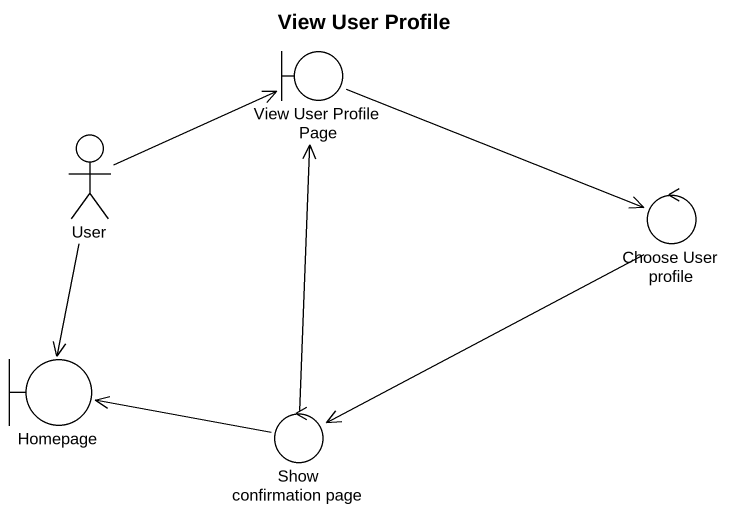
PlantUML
@startuml
title View User Profile
boundary "View User Profile Page" as View_User_Profile_Page
actor User
control "Choose User profile" as Choose_User_profile
boundary Homepage
control "Show confirmation page" as Show_confirmation_page
View_User_Profile_Page -right-> Choose_User_profile
User -right-> View_User_Profile_Page
User --> Homepage
Choose_User_profile -left-> Show_confirmation_page
Show_confirmation_page -up-> View_User_Profile_Page
Show_confirmation_page -left-> Homepage
@enduml
